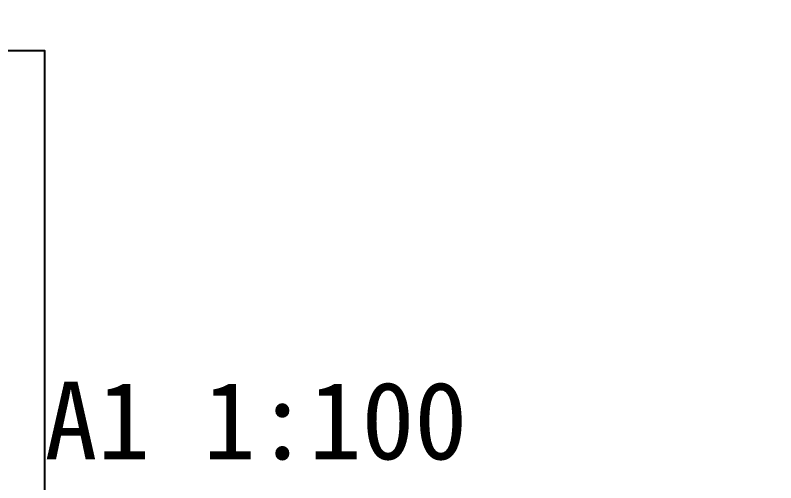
# Model space of a CAD drawing. Extents: x 27938 to 1507990, y 110129 to 923079.
# Drawn here: x 645358 to 674731, y 534848 to 552923 of the extents above; entities that cross this region are included whole.
import ezdxf
from ezdxf.xclip import XClip

# ---------------------------------------------------------------- set-up
doc = ezdxf.new("R2010")
doc.units = 0
doc.header["$LTSCALE"] = 1000
doc.header["$MEASUREMENT"] = 0
doc.header["$XCLIPFRAME"] = 0
for name, color, linetype in [('----建筑底图', 8, 'Continuous'), ('DOTE', 1, 'Continuous'), ('text', 7, 'Continuous')]:
    doc.layers.add(name, color=color, linetype=linetype)
doc.layers.add('yichutu', color=7, linetype='Continuous', true_color=0xffffff, plot=False)
doc.styles.add('_TCH_LABEL', font='simhei.ttf')

# ---------------------------------------------------------------- blocks, each defined once
blk = doc.blocks.new('A$C74D73064')
at = {"layer": 'DOTE', "color": 0}
for p, q in [((-47045, 128076.6), (-47045, 3986.3)), ((-41595, 128076.6), (-41595, 3986.3)), ((-36145, 128076.6), (-36145, 3986.3))]:
    blk.add_line(p, q, dxfattribs=at)
blk = doc.blocks.new('yct-841-594-84100-59399.9999999999-100-1000.0')
at = {"layer": 'yichutu', "color": 7, "true_color": 0xffffff, "style": '_TCH_LABEL'}
blk.add_text('A1 1:100', height=3000, dxfattribs=at).set_placement((0, 61400))

msp = doc.modelspace()

# ---------------------------------------------------------------- linework, layer by layer
at = {"layer": 'text', "color": 2}
msp.add_lwpolyline([(646489.3, 533756), (615489.3, 533756), (615489.3, 551564.4), (646489.3, 551564.4)], close=True, dxfattribs=at)

# ---------------------------------------------------------------- block references
at = {"layer": '----建筑底图', "color": 169}
ref = msp.add_blockref('A$C74D73064', (710875.6, 482146.9), dxfattribs=at)
XClip(ref).set_block_clipping_path([(-52083.8042452353, 10173.6344749072), (1916.1826223061, 29673.6344737304)])
at = {"layer": 'yichutu'}
msp.add_blockref('yct-841-594-84100-59399.9999999999-100-1000.0', (646489.3, 474356), dxfattribs=at)

doc.saveas('drawing.dxf')
